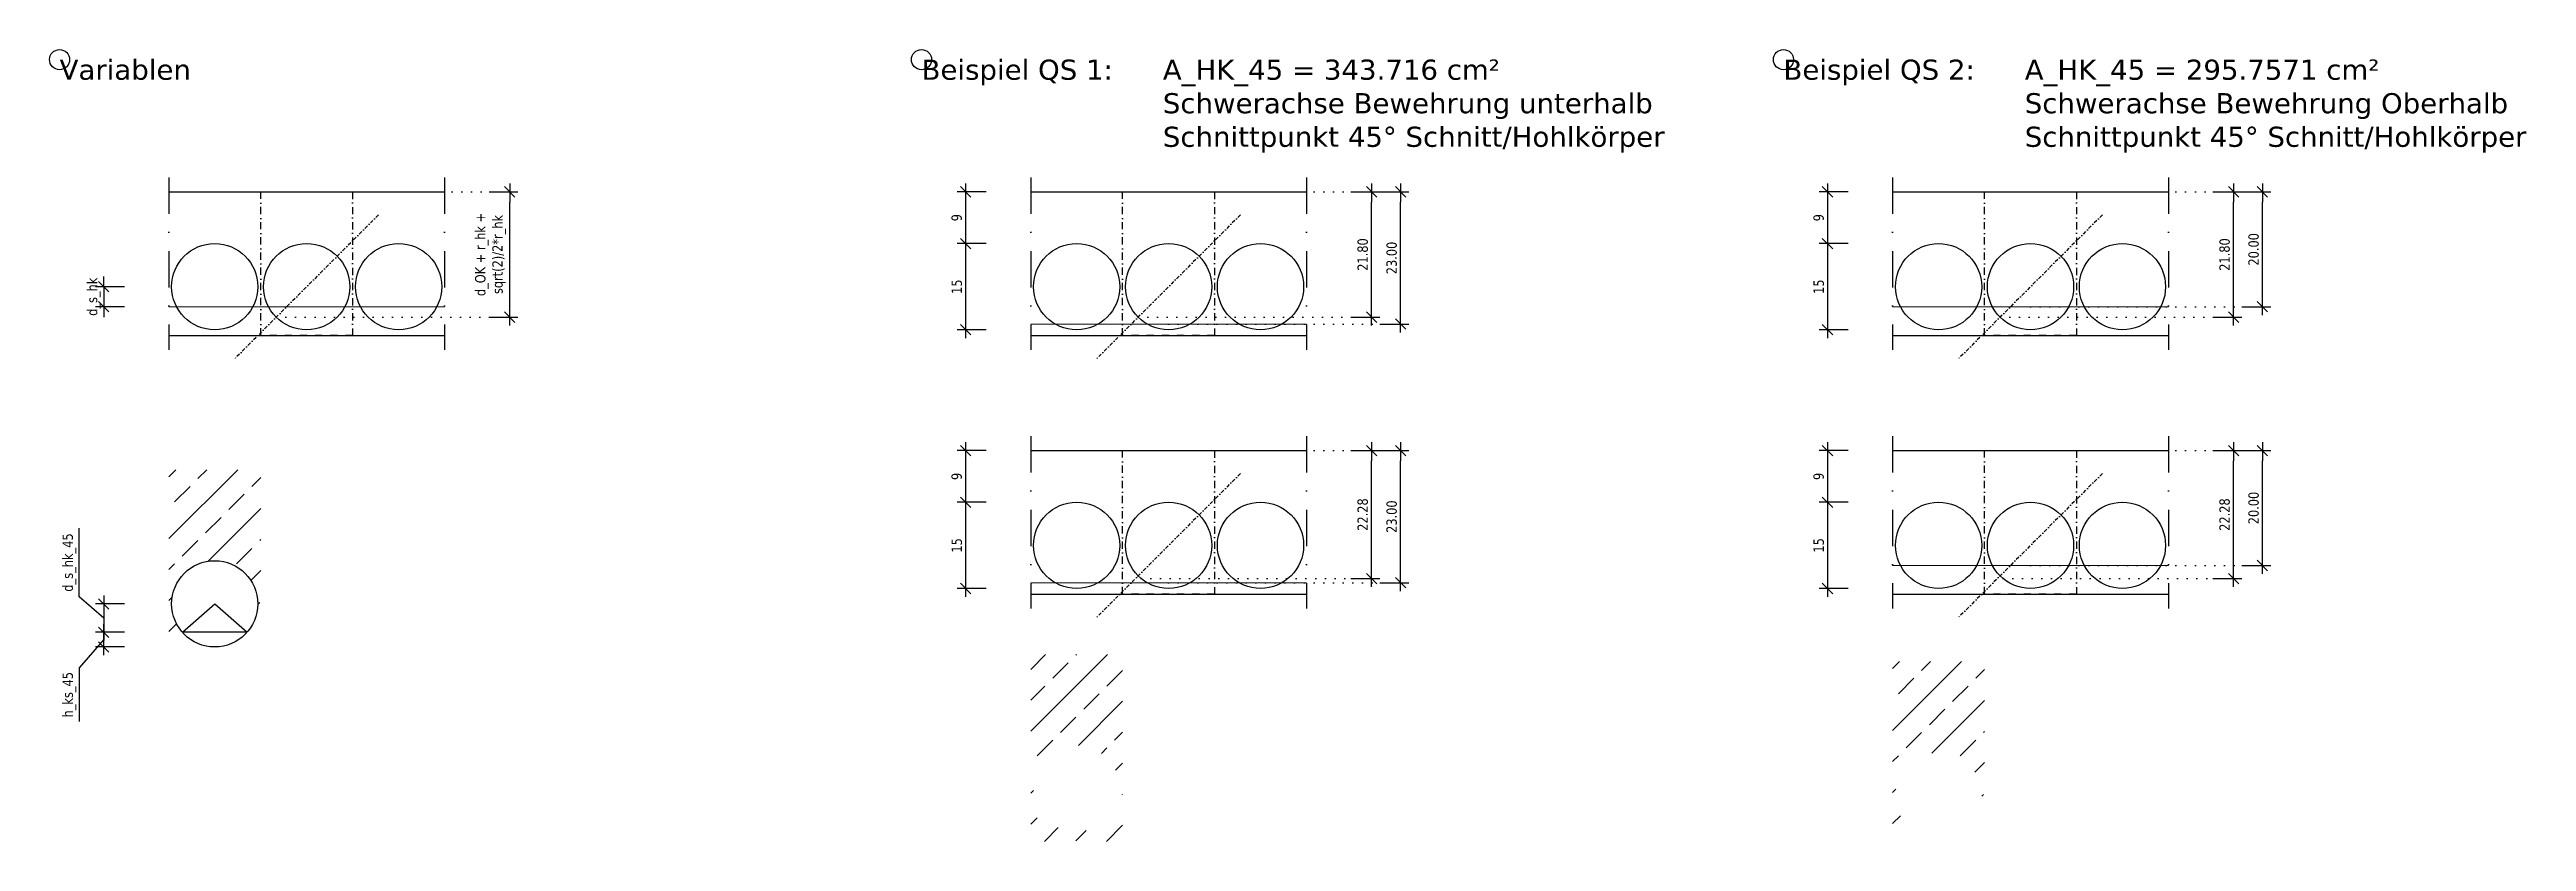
# Model space of a CAD drawing. Extents: x -152 to 1626, y 74 to 6451.
# Drawn here: x -151.8 to 279.3, y 74 to 211.8 of the extents above.
import ezdxf

# ---------------------------------------------------------------- set-up
doc = ezdxf.new("R2010")
doc.units = 0
doc.header["$LTSCALE"] = 0.25
doc.linetypes.add('PUNKT', pattern=[6.35, 0, -6.35])
doc.linetypes.add('STRICHPUNKTX2', pattern=[50.8, 25.4, -12.7, 0, -12.7])
doc.layers.get('Defpoints').update_dxf_attribs({"color": 222})
for name, color, linetype in [('S_BREAKLINE', 61, 'STRICHPUNKTX2'), ('S_CONC-SECT', 2, 'Continuous'), ('S_DIMENSION', 21, 'Continuous'), ('S_HATCH', 41, 'Continuous'), ('S_SECT_MARK', 30, 'STRICHPUNKTX2'), ('S_STEEL-VIS', 6, 'Continuous'), ('S_TEXT_035', 2, 'Continuous')]:
    doc.layers.add(name, color=color, linetype=linetype)
doc.layers.add('S_HELP', color=5, linetype='Continuous', plot=False)
doc.styles.get("Standard").update_dxf_attribs({"font": 'verdana.ttf'})
doc.styles.add('STANDARD_BEM', font='verdana.ttf', dxfattribs={"width": 0.8})
doc.dimstyles.new('WS_018_dots', dxfattribs={"dimtxt": 1.8, "dimasz": 1.8, "dimexe": 0, "dimexo": 0, "dimgap": 0.6, "dimtad": 1, "dimdec": 1, "dimdsep": 46, "dimtxsty": 'STANDARD_BEM', "dimblk1": 'bem_1', "dimblk2": 'bem_2', "dimsah": 1, "dimcen": 0, "dimdle": 1.44, "dimclrt": 6, "dimazin": 2, "dimtfac": 1, "dimtdec": 1, "dimtix": 1, "dimtmove": 2, "dimatfit": 3, "dimldrblk": 'NONE', "dimfxl": 3.6, "dimtolj": 1, "dimarcsym": 0})
doc.dimstyles.new('WS_018_konstant', dxfattribs={"dimtxt": 1.8, "dimasz": 1.8, "dimexe": 1.44, "dimexo": 5, "dimgap": 0.6, "dimtad": 1, "dimdec": 1, "dimdsep": 46, "dimtxsty": 'STANDARD_BEM', "dimblk1": 'OBLIQUE', "dimblk2": 'OBLIQUE', "dimsah": 1, "dimcen": 0, "dimdle": 1.44, "dimclrt": 6, "dimazin": 2, "dimtfac": 1, "dimtdec": 1, "dimtix": 1, "dimtmove": 2, "dimatfit": 3, "dimldrblk": 'NONE', "dimfxl": 3.6, "dimfxlon": 1, "dimtolj": 1, "dimarcsym": 0})

# ---------------------------------------------------------------- blocks, each defined once
blk = doc.blocks.new('bem_1')
for p, q in [((0.8, 0), (-1, 0)), ((0, -2), (0, 0.8))]:
    blk.add_line(p, q)
at = {"color": 6, "linetype": 'ByBlock'}
blk.add_line((0.5, 0.5), (-0.5, -0.5), dxfattribs=at)
blk = doc.blocks.new('bem_2')
for p, q in [((0.8, 0), (-1, 0)), ((0, 2), (0, -0.8))]:
    blk.add_line(p, q)
at = {"color": 6, "linetype": 'ByBlock'}
blk.add_line((-0.5, -0.5), (0.5, 0.5), dxfattribs=at)
blk = doc.blocks.new('*D5')
at = {"layer": 'Defpoints', "color": 0, "transparency": 16777216}
for p in [(43, 187), (78.33, 187), (37.7, 165.2)]:
    blk.add_point(p, dxfattribs=at)
at = {"layer": 'S_DIMENSION', "color": 0, "linetype": 'PUNKT', "lineweight": -2, "transparency": 16777216}
for p, q in [((43, 187), (78.33, 187)), ((37.7, 165.2), (78.33, 165.2))]:
    blk.add_line(p, q, dxfattribs=at)
at = {"layer": 'S_DIMENSION', "color": 0, "lineweight": -2, "transparency": 16777216}
blk.add_line((78.33, 167), (78.33, 185.2), dxfattribs=at)
at = {"layer": 'S_DIMENSION', "color": 0, "lineweight": -2, "transparency": 16777216, "xscale": 1.8, "yscale": 1.8, "zscale": 1.8}
for name, p, rotation in [('bem_2', (78.33, 187), 90), ('bem_1', (78.33, 165.2), 270)]:
    blk.add_blockref(name, p, dxfattribs=dict(at, rotation=rotation))
at = {"layer": 'S_DIMENSION', "color": 6, "transparency": 16777216, "insert": (76.79, 176.1), "char_height": 1.8, "attachment_point": 5, "rotation": 90, "style": 'STANDARD_BEM'}
blk.add_mtext('\\A1;21.80', dxfattribs=at)
blk = doc.blocks.new('_None')
blk = doc.blocks.new('*D6')
at = {"layer": 'Defpoints', "color": 0, "transparency": 16777216}
for p in [(43, 187), (83.37, 187), (43, 164)]:
    blk.add_point(p, dxfattribs=at)
at = {"layer": 'S_DIMENSION', "color": 0, "linetype": 'PUNKT', "lineweight": -2, "transparency": 16777216}
for p, q in [((43, 187), (83.37, 187)), ((43, 164), (83.37, 164))]:
    blk.add_line(p, q, dxfattribs=at)
at = {"layer": 'S_DIMENSION', "color": 0, "lineweight": -2, "transparency": 16777216}
blk.add_line((83.37, 165.8), (83.37, 185.2), dxfattribs=at)
at = {"layer": 'S_DIMENSION', "color": 0, "lineweight": -2, "transparency": 16777216, "xscale": 1.8, "yscale": 1.8, "zscale": 1.8}
for name, p, rotation in [('bem_2', (83.37, 187), 90), ('bem_1', (83.37, 164), 270)]:
    blk.add_blockref(name, p, dxfattribs=dict(at, rotation=rotation))
at = {"layer": 'S_DIMENSION', "color": 6, "transparency": 16777216, "insert": (81.83, 175.5), "char_height": 1.8, "attachment_point": 5, "rotation": 90, "style": 'STANDARD_BEM'}
blk.add_mtext('\\A1;23.00', dxfattribs=at)
blk = doc.blocks.new('_OBLIQUE')
at = {"color": 6, "linetype": 'ByBlock'}
blk.add_line((-0.5, -0.5), (0.5, 0.5), dxfattribs=at)
blk = doc.blocks.new('*D7')
at = {"layer": 'Defpoints', "color": 0, "transparency": 16777216}
for p in [(43, 187), (7.67, 178), (43, 178)]:
    blk.add_point(p, dxfattribs=at)
at = {"layer": 'S_DIMENSION', "color": 0, "lineweight": -2, "transparency": 16777216}
for p, q in [((11.27, 187), (6.23, 187)), ((7.67, 188.44), (7.67, 176.56)), ((11.27, 178), (6.23, 178))]:
    blk.add_line(p, q, dxfattribs=at)
at = {"layer": 'S_DIMENSION', "color": 0, "lineweight": -2, "transparency": 16777216, "xscale": 1.8, "yscale": 1.8, "zscale": 1.8}
for p, rotation in [((7.67, 187), 90), ((7.67, 178), 270)]:
    blk.add_blockref('_OBLIQUE', p, dxfattribs=dict(at, rotation=rotation))
at = {"layer": 'S_DIMENSION', "color": 6, "transparency": 16777216, "insert": (6.13, 182.5), "char_height": 1.8, "attachment_point": 5, "rotation": 90, "style": 'STANDARD_BEM'}
blk.add_mtext('\\A1;9', dxfattribs=at)
blk = doc.blocks.new('*D8')
at = {"layer": 'Defpoints', "color": 0, "transparency": 16777216}
for p in [(43, 178), (7.67, 163), (43, 163)]:
    blk.add_point(p, dxfattribs=at)
at = {"layer": 'S_DIMENSION', "color": 0, "lineweight": -2, "transparency": 16777216}
for p, q in [((11.27, 178), (6.23, 178)), ((7.67, 179.44), (7.67, 161.56)), ((11.27, 163), (6.23, 163))]:
    blk.add_line(p, q, dxfattribs=at)
at = {"layer": 'S_DIMENSION', "color": 0, "lineweight": -2, "transparency": 16777216, "xscale": 1.8, "yscale": 1.8, "zscale": 1.8}
for p, rotation in [((7.67, 178), 90), ((7.67, 163), 270)]:
    blk.add_blockref('_OBLIQUE', p, dxfattribs=dict(at, rotation=rotation))
at = {"layer": 'S_DIMENSION', "color": 6, "transparency": 16777216, "insert": (6.15, 170.5), "char_height": 1.8, "attachment_point": 5, "rotation": 90, "style": 'STANDARD_BEM'}
blk.add_mtext('\\A1;15', dxfattribs=at)
blk = doc.blocks.new('*D9')
at = {"layer": 'Defpoints', "color": 0, "transparency": 16777216}
for p in [(193, 187), (228.33, 187), (187.7, 165.2)]:
    blk.add_point(p, dxfattribs=at)
at = {"layer": 'S_DIMENSION', "color": 0, "linetype": 'PUNKT', "lineweight": -2, "transparency": 16777216}
for p, q in [((193, 187), (228.33, 187)), ((187.7, 165.2), (228.33, 165.2))]:
    blk.add_line(p, q, dxfattribs=at)
at = {"layer": 'S_DIMENSION', "color": 0, "lineweight": -2, "transparency": 16777216}
blk.add_line((228.33, 167), (228.33, 185.2), dxfattribs=at)
at = {"layer": 'S_DIMENSION', "color": 0, "lineweight": -2, "transparency": 16777216, "xscale": 1.8, "yscale": 1.8, "zscale": 1.8}
for name, p, rotation in [('bem_2', (228.33, 187), 90), ('bem_1', (228.33, 165.2), 270)]:
    blk.add_blockref(name, p, dxfattribs=dict(at, rotation=rotation))
at = {"layer": 'S_DIMENSION', "color": 6, "transparency": 16777216, "insert": (226.79, 176.1), "char_height": 1.8, "attachment_point": 5, "rotation": 90, "style": 'STANDARD_BEM'}
blk.add_mtext('\\A1;21.80', dxfattribs=at)
blk = doc.blocks.new('*D10')
at = {"layer": 'Defpoints', "color": 0, "transparency": 16777216}
for p in [(193, 187), (233.37, 187), (193, 167)]:
    blk.add_point(p, dxfattribs=at)
at = {"layer": 'S_DIMENSION', "color": 0, "linetype": 'PUNKT', "lineweight": -2, "transparency": 16777216}
for p, q in [((193, 187), (233.37, 187)), ((193, 167), (233.37, 167))]:
    blk.add_line(p, q, dxfattribs=at)
at = {"layer": 'S_DIMENSION', "color": 0, "lineweight": -2, "transparency": 16777216}
blk.add_line((233.37, 168.8), (233.37, 185.2), dxfattribs=at)
at = {"layer": 'S_DIMENSION', "color": 0, "lineweight": -2, "transparency": 16777216, "xscale": 1.8, "yscale": 1.8, "zscale": 1.8}
for name, p, rotation in [('bem_2', (233.37, 187), 90), ('bem_1', (233.37, 167), 270)]:
    blk.add_blockref(name, p, dxfattribs=dict(at, rotation=rotation))
at = {"layer": 'S_DIMENSION', "color": 6, "transparency": 16777216, "insert": (231.83, 177), "char_height": 1.8, "attachment_point": 5, "rotation": 90, "style": 'STANDARD_BEM'}
blk.add_mtext('\\A1;20.00', dxfattribs=at)
blk = doc.blocks.new('*D11')
at = {"layer": 'Defpoints', "color": 0, "transparency": 16777216}
for p in [(193, 187), (157.67, 178), (193, 178)]:
    blk.add_point(p, dxfattribs=at)
at = {"layer": 'S_DIMENSION', "color": 0, "lineweight": -2, "transparency": 16777216}
for p, q in [((161.27, 187), (156.23, 187)), ((157.67, 188.44), (157.67, 176.56)), ((161.27, 178), (156.23, 178))]:
    blk.add_line(p, q, dxfattribs=at)
at = {"layer": 'S_DIMENSION', "color": 0, "lineweight": -2, "transparency": 16777216, "xscale": 1.8, "yscale": 1.8, "zscale": 1.8}
for p, rotation in [((157.67, 187), 90), ((157.67, 178), 270)]:
    blk.add_blockref('_OBLIQUE', p, dxfattribs=dict(at, rotation=rotation))
at = {"layer": 'S_DIMENSION', "color": 6, "transparency": 16777216, "insert": (156.13, 182.5), "char_height": 1.8, "attachment_point": 5, "rotation": 90, "style": 'STANDARD_BEM'}
blk.add_mtext('\\A1;9', dxfattribs=at)
blk = doc.blocks.new('*D12')
at = {"layer": 'Defpoints', "color": 0, "transparency": 16777216}
for p in [(193, 178), (157.67, 163), (193, 163)]:
    blk.add_point(p, dxfattribs=at)
at = {"layer": 'S_DIMENSION', "color": 0, "lineweight": -2, "transparency": 16777216}
for p, q in [((161.27, 178), (156.23, 178)), ((157.67, 179.44), (157.67, 161.56)), ((161.27, 163), (156.23, 163))]:
    blk.add_line(p, q, dxfattribs=at)
at = {"layer": 'S_DIMENSION', "color": 0, "lineweight": -2, "transparency": 16777216, "xscale": 1.8, "yscale": 1.8, "zscale": 1.8}
for p, rotation in [((157.67, 178), 90), ((157.67, 163), 270)]:
    blk.add_blockref('_OBLIQUE', p, dxfattribs=dict(at, rotation=rotation))
at = {"layer": 'S_DIMENSION', "color": 6, "transparency": 16777216, "insert": (156.15, 170.5), "char_height": 1.8, "attachment_point": 5, "rotation": 90, "style": 'STANDARD_BEM'}
blk.add_mtext('\\A1;15', dxfattribs=at)
blk = doc.blocks.new('*D13')
at = {"layer": 'Defpoints', "color": 0, "transparency": 16777216}
for p in [(43, 142), (78.33, 142), (38.22, 119.72)]:
    blk.add_point(p, dxfattribs=at)
at = {"layer": 'S_DIMENSION', "color": 0, "linetype": 'PUNKT', "lineweight": -2, "transparency": 16777216}
for p, q in [((43, 142), (78.33, 142)), ((38.22, 119.72), (78.33, 119.72))]:
    blk.add_line(p, q, dxfattribs=at)
at = {"layer": 'S_DIMENSION', "color": 0, "lineweight": -2, "transparency": 16777216}
blk.add_line((78.33, 121.52), (78.33, 140.2), dxfattribs=at)
at = {"layer": 'S_DIMENSION', "color": 0, "lineweight": -2, "transparency": 16777216, "xscale": 1.8, "yscale": 1.8, "zscale": 1.8}
for name, p, rotation in [('bem_2', (78.33, 142), 90), ('bem_1', (78.33, 119.72), 270)]:
    blk.add_blockref(name, p, dxfattribs=dict(at, rotation=rotation))
at = {"layer": 'S_DIMENSION', "color": 6, "transparency": 16777216, "insert": (76.79, 130.86), "char_height": 1.8, "attachment_point": 5, "rotation": 90, "style": 'STANDARD_BEM'}
blk.add_mtext('\\A1;22.28', dxfattribs=at)
blk = doc.blocks.new('*D14')
at = {"layer": 'Defpoints', "color": 0, "transparency": 16777216}
for p in [(43, 142), (83.37, 142), (43, 119)]:
    blk.add_point(p, dxfattribs=at)
at = {"layer": 'S_DIMENSION', "color": 0, "linetype": 'PUNKT', "lineweight": -2, "transparency": 16777216}
for p, q in [((43, 142), (83.37, 142)), ((43, 119), (83.37, 119))]:
    blk.add_line(p, q, dxfattribs=at)
at = {"layer": 'S_DIMENSION', "color": 0, "lineweight": -2, "transparency": 16777216}
blk.add_line((83.37, 120.8), (83.37, 140.2), dxfattribs=at)
at = {"layer": 'S_DIMENSION', "color": 0, "lineweight": -2, "transparency": 16777216, "xscale": 1.8, "yscale": 1.8, "zscale": 1.8}
for name, p, rotation in [('bem_2', (83.37, 142), 90), ('bem_1', (83.37, 119), 270)]:
    blk.add_blockref(name, p, dxfattribs=dict(at, rotation=rotation))
at = {"layer": 'S_DIMENSION', "color": 6, "transparency": 16777216, "insert": (81.83, 130.5), "char_height": 1.8, "attachment_point": 5, "rotation": 90, "style": 'STANDARD_BEM'}
blk.add_mtext('\\A1;23.00', dxfattribs=at)
blk = doc.blocks.new('*D15')
at = {"layer": 'Defpoints', "color": 0, "transparency": 16777216}
for p in [(43, 142), (7.67, 133), (43, 133)]:
    blk.add_point(p, dxfattribs=at)
at = {"layer": 'S_DIMENSION', "color": 0, "lineweight": -2, "transparency": 16777216}
for p, q in [((7.67, 143.44), (7.67, 131.56)), ((11.27, 142), (6.23, 142)), ((11.27, 133), (6.23, 133))]:
    blk.add_line(p, q, dxfattribs=at)
at = {"layer": 'S_DIMENSION', "color": 0, "lineweight": -2, "transparency": 16777216, "xscale": 1.8, "yscale": 1.8, "zscale": 1.8}
for p, rotation in [((7.67, 142), 90), ((7.67, 133), 270)]:
    blk.add_blockref('_OBLIQUE', p, dxfattribs=dict(at, rotation=rotation))
at = {"layer": 'S_DIMENSION', "color": 6, "transparency": 16777216, "insert": (6.13, 137.5), "char_height": 1.8, "attachment_point": 5, "rotation": 90, "style": 'STANDARD_BEM'}
blk.add_mtext('\\A1;9', dxfattribs=at)
blk = doc.blocks.new('*D16')
at = {"layer": 'Defpoints', "color": 0, "transparency": 16777216}
for p in [(43, 133), (7.67, 118), (43, 118)]:
    blk.add_point(p, dxfattribs=at)
at = {"layer": 'S_DIMENSION', "color": 0, "lineweight": -2, "transparency": 16777216}
for p, q in [((7.67, 134.44), (7.67, 116.56)), ((11.27, 133), (6.23, 133)), ((11.27, 118), (6.23, 118))]:
    blk.add_line(p, q, dxfattribs=at)
at = {"layer": 'S_DIMENSION', "color": 0, "lineweight": -2, "transparency": 16777216, "xscale": 1.8, "yscale": 1.8, "zscale": 1.8}
for p, rotation in [((7.67, 133), 90), ((7.67, 118), 270)]:
    blk.add_blockref('_OBLIQUE', p, dxfattribs=dict(at, rotation=rotation))
at = {"layer": 'S_DIMENSION', "color": 6, "transparency": 16777216, "insert": (6.15, 125.5), "char_height": 1.8, "attachment_point": 5, "rotation": 90, "style": 'STANDARD_BEM'}
blk.add_mtext('\\A1;15', dxfattribs=at)
blk = doc.blocks.new('*D18')
at = {"layer": 'Defpoints', "color": 0, "transparency": 16777216}
for p in [(193, 142), (228.33, 142), (188.22, 119.72)]:
    blk.add_point(p, dxfattribs=at)
at = {"layer": 'S_DIMENSION', "color": 0, "linetype": 'PUNKT', "lineweight": -2, "transparency": 16777216}
for p, q in [((193, 142), (228.33, 142)), ((188.22, 119.72), (228.33, 119.72))]:
    blk.add_line(p, q, dxfattribs=at)
at = {"layer": 'S_DIMENSION', "color": 0, "lineweight": -2, "transparency": 16777216}
blk.add_line((228.33, 121.52), (228.33, 140.2), dxfattribs=at)
at = {"layer": 'S_DIMENSION', "color": 0, "lineweight": -2, "transparency": 16777216, "xscale": 1.8, "yscale": 1.8, "zscale": 1.8}
for name, p, rotation in [('bem_2', (228.33, 142), 90), ('bem_1', (228.33, 119.72), 270)]:
    blk.add_blockref(name, p, dxfattribs=dict(at, rotation=rotation))
at = {"layer": 'S_DIMENSION', "color": 6, "transparency": 16777216, "insert": (226.79, 130.86), "char_height": 1.8, "attachment_point": 5, "rotation": 90, "style": 'STANDARD_BEM'}
blk.add_mtext('\\A1;22.28', dxfattribs=at)
blk = doc.blocks.new('*D19')
at = {"layer": 'Defpoints', "color": 0, "transparency": 16777216}
for p in [(193, 142), (233.37, 142), (193, 122)]:
    blk.add_point(p, dxfattribs=at)
at = {"layer": 'S_DIMENSION', "color": 0, "linetype": 'PUNKT', "lineweight": -2, "transparency": 16777216}
for p, q in [((193, 142), (233.37, 142)), ((193, 122), (233.37, 122))]:
    blk.add_line(p, q, dxfattribs=at)
at = {"layer": 'S_DIMENSION', "color": 0, "lineweight": -2, "transparency": 16777216}
blk.add_line((233.37, 123.8), (233.37, 140.2), dxfattribs=at)
at = {"layer": 'S_DIMENSION', "color": 0, "lineweight": -2, "transparency": 16777216, "xscale": 1.8, "yscale": 1.8, "zscale": 1.8}
for name, p, rotation in [('bem_2', (233.37, 142), 90), ('bem_1', (233.37, 122), 270)]:
    blk.add_blockref(name, p, dxfattribs=dict(at, rotation=rotation))
at = {"layer": 'S_DIMENSION', "color": 6, "transparency": 16777216, "insert": (231.83, 132), "char_height": 1.8, "attachment_point": 5, "rotation": 90, "style": 'STANDARD_BEM'}
blk.add_mtext('\\A1;20.00', dxfattribs=at)
blk = doc.blocks.new('*D20')
at = {"layer": 'Defpoints', "color": 0, "transparency": 16777216}
for p in [(193, 142), (157.67, 133), (193, 133)]:
    blk.add_point(p, dxfattribs=at)
at = {"layer": 'S_DIMENSION', "color": 0, "lineweight": -2, "transparency": 16777216}
for p, q in [((157.67, 143.44), (157.67, 131.56)), ((161.27, 142), (156.23, 142)), ((161.27, 133), (156.23, 133))]:
    blk.add_line(p, q, dxfattribs=at)
at = {"layer": 'S_DIMENSION', "color": 0, "lineweight": -2, "transparency": 16777216, "xscale": 1.8, "yscale": 1.8, "zscale": 1.8}
for p, rotation in [((157.67, 142), 90), ((157.67, 133), 270)]:
    blk.add_blockref('_OBLIQUE', p, dxfattribs=dict(at, rotation=rotation))
at = {"layer": 'S_DIMENSION', "color": 6, "transparency": 16777216, "insert": (156.13, 137.5), "char_height": 1.8, "attachment_point": 5, "rotation": 90, "style": 'STANDARD_BEM'}
blk.add_mtext('\\A1;9', dxfattribs=at)
blk = doc.blocks.new('*D17')
at = {"layer": 'Defpoints', "color": 0, "transparency": 16777216}
for p in [(193, 133), (157.67, 118), (193, 118)]:
    blk.add_point(p, dxfattribs=at)
at = {"layer": 'S_DIMENSION', "color": 0, "lineweight": -2, "transparency": 16777216}
for p, q in [((157.67, 134.44), (157.67, 116.56)), ((161.27, 133), (156.23, 133)), ((161.27, 118), (156.23, 118))]:
    blk.add_line(p, q, dxfattribs=at)
at = {"layer": 'S_DIMENSION', "color": 0, "lineweight": -2, "transparency": 16777216, "xscale": 1.8, "yscale": 1.8, "zscale": 1.8}
for p, rotation in [((157.67, 133), 90), ((157.67, 118), 270)]:
    blk.add_blockref('_OBLIQUE', p, dxfattribs=dict(at, rotation=rotation))
at = {"layer": 'S_DIMENSION', "color": 6, "transparency": 16777216, "insert": (156.15, 125.5), "char_height": 1.8, "attachment_point": 5, "rotation": 90, "style": 'STANDARD_BEM'}
blk.add_mtext('\\A1;15', dxfattribs=at)
blk = doc.blocks.new('*D25')
at = {"layer": 'Defpoints', "color": 0, "transparency": 16777216}
for p in [(-107, 170.5), (-142.33, 167), (-107, 167)]:
    blk.add_point(p, dxfattribs=at)
at = {"layer": 'S_DIMENSION', "color": 0, "lineweight": -2, "transparency": 16777216}
for p, q in [((-138.73, 170.5), (-143.77, 170.5)), ((-142.33, 170.5), (-142.33, 172.3)), ((-142.33, 170.5), (-142.33, 167)), ((-138.73, 167), (-143.77, 167)), ((-142.33, 167), (-142.33, 165.2))]:
    blk.add_line(p, q, dxfattribs=at)
at = {"layer": 'S_DIMENSION', "color": 0, "lineweight": -2, "transparency": 16777216, "xscale": 1.8, "yscale": 1.8, "zscale": 1.8}
for p, rotation in [((-142.33, 170.5), 270), ((-142.33, 167), 90)]:
    blk.add_blockref('_OBLIQUE', p, dxfattribs=dict(at, rotation=rotation))
at = {"layer": 'S_DIMENSION', "color": 6, "transparency": 16777216, "insert": (-144.05, 168.75), "char_height": 1.8, "attachment_point": 5, "rotation": 90, "style": 'STANDARD_BEM'}
blk.add_mtext('\\A1;d_s_hk', dxfattribs=at)
blk = doc.blocks.new('*D29')
at = {"layer": 'Defpoints', "color": 0, "transparency": 16777216}
for p in [(-123, 115.33), (-142.33, 110.38), (-115, 110.38)]:
    blk.add_point(p, dxfattribs=at)
at = {"layer": 'S_DIMENSION', "color": 0, "lineweight": -2, "transparency": 16777216}
for p, q in [((-146.58, 116.55), (-146.58, 128.49)), ((-142.33, 112.86), (-146.58, 116.55)), ((-142.33, 116.77), (-142.33, 108.94)), ((-138.73, 115.33), (-143.77, 115.33)), ((-138.73, 110.38), (-143.77, 110.38))]:
    blk.add_line(p, q, dxfattribs=at)
at = {"layer": 'S_DIMENSION', "color": 0, "lineweight": -2, "transparency": 16777216, "xscale": 1.8, "yscale": 1.8, "zscale": 1.8}
for p, rotation in [((-142.33, 115.33), 90), ((-142.33, 110.38), 270)]:
    blk.add_blockref('_OBLIQUE', p, dxfattribs=dict(at, rotation=rotation))
at = {"layer": 'S_DIMENSION', "color": 6, "transparency": 16777216, "insert": (-148.3, 122.52), "char_height": 1.8, "attachment_point": 5, "rotation": 90, "style": 'STANDARD_BEM'}
blk.add_mtext('\\A1;d_s_hk_45', dxfattribs=at)
blk = doc.blocks.new('*D31')
at = {"layer": 'Defpoints', "color": 0, "transparency": 16777216}
for p in [(-142.33, 110.38), (-123, 107.83), (-115, 110.38)]:
    blk.add_point(p, dxfattribs=at)
at = {"layer": 'S_DIMENSION', "color": 0, "lineweight": -2, "transparency": 16777216}
for p, q in [((-142.33, 109.11), (-146.58, 104.21)), ((-138.73, 110.38), (-143.77, 110.38)), ((-138.73, 107.83), (-143.77, 107.83)), ((-142.33, 106.39), (-142.33, 111.82)), ((-146.58, 104.21), (-146.58, 94.84))]:
    blk.add_line(p, q, dxfattribs=at)
at = {"layer": 'S_DIMENSION', "color": 0, "lineweight": -2, "transparency": 16777216, "xscale": 1.8, "yscale": 1.8, "zscale": 1.8}
for p, rotation in [((-142.33, 110.38), 90), ((-142.33, 107.83), 270)]:
    blk.add_blockref('_OBLIQUE', p, dxfattribs=dict(at, rotation=rotation))
at = {"layer": 'S_DIMENSION', "color": 6, "transparency": 16777216, "insert": (-148.3, 99.52), "char_height": 1.8, "attachment_point": 5, "rotation": 90, "style": 'STANDARD_BEM'}
blk.add_mtext('\\A1;h_ks_45', dxfattribs=at)
blk = doc.blocks.new('*D32')
at = {"layer": 'Defpoints', "color": 0, "transparency": 16777216}
for p in [(-107, 187), (-71.67, 187), (-112.3, 165.2)]:
    blk.add_point(p, dxfattribs=at)
at = {"layer": 'S_DIMENSION', "color": 0, "linetype": 'PUNKT', "lineweight": -2, "transparency": 16777216}
for p, q in [((-107, 187), (-71.67, 187)), ((-112.3, 165.2), (-71.67, 165.2))]:
    blk.add_line(p, q, dxfattribs=at)
at = {"layer": 'S_DIMENSION', "color": 0, "lineweight": -2, "transparency": 16777216}
blk.add_line((-71.67, 167), (-71.67, 185.2), dxfattribs=at)
at = {"layer": 'S_DIMENSION', "color": 0, "lineweight": -2, "transparency": 16777216, "xscale": 1.8, "yscale": 1.8, "zscale": 1.8}
for name, p, rotation in [('bem_2', (-71.67, 187), 90), ('bem_1', (-71.67, 165.2), 270)]:
    blk.add_blockref(name, p, dxfattribs=dict(at, rotation=rotation))
at = {"layer": 'S_DIMENSION', "color": 6, "transparency": 16777216, "insert": (-75, 176.1), "char_height": 1.8, "attachment_point": 5, "rotation": 90, "style": 'STANDARD_BEM'}
blk.add_mtext('\\A1;d_OK + r_hk + \\Psqrt(2)/2*r_hk', dxfattribs=at)

msp = doc.modelspace()

# ---------------------------------------------------------------- hatches: boundary and pattern name
at = {"layer": 'S_HATCH'}
h = msp.add_hatch(dxfattribs=at)
h.set_pattern_fill('ANSI33', color=256, scale=1.2, style=0)
h.set_pattern_definition([(45, (-310.5, 33.381), (-5.38815, 5.38815), []), (45, (-305.112, 33.381), (-5.38815, 5.38815), [3.81, -1.905])])
h.paths.add_polyline_path([(-117.365, 110.381), (-115, 110.381), (-115, 138.665), (-131, 138.665), (-131, 110.381), (-128.635, 110.381, -2.2094729)])
h = msp.add_hatch(dxfattribs=at)
h.set_pattern_fill('ANSI33', color=256, scale=1.2, style=0)
h.set_pattern_definition([(45, (-9.5, 6e-14), (-5.38815, 5.38815), []), (45, (-4.112, 6e-14), (-5.38815, 5.38815), [3.81, -1.905])])
h.paths.add_polyline_path([(35, 106.527), (19, 106.527), (19, 74), (35, 74)])
h.paths.add_polyline_path([(34.5, 83.192, -1), (19.5, 83.192, -1)], flags=16)
h = msp.add_hatch(dxfattribs=at)
h.set_pattern_fill('ANSI33', color=256, scale=1.2, style=0)
h.set_pattern_definition([(45, (-10.5, -6e-14), (-5.38815, 5.38815), []), (45, (-5.112, -6e-14), (-5.38815, 5.38815), [3.81, -1.905])])
h.paths.add_polyline_path([(182.635, 77), (185, 77), (185, 105.284), (169, 105.284), (169, 77), (171.365, 77, -2.2094729)])

# ---------------------------------------------------------------- linework, layer by layer
at = {"layer": 'Defpoints'}
for points in [[(-128.635, 110.381), (-123, 115.331)], [(-123, 115.331), (-117.365, 110.381)], [(-117.365, 110.381), (-128.635, 110.381)]]:
    msp.add_lwpolyline(points, dxfattribs=at)
msp.add_circle((-123, 115.331), 7.5, dxfattribs=at)
at = {"layer": 'S_BREAKLINE'}
for points in [[(-131, 189.5), (-131, 159.5)], [(-83, 189.5), (-83, 159.5)], [(19, 189.5), (19, 159.5)], [(67, 189.5), (67, 159.5)], [(169, 189.5), (169, 159.5)], [(217, 189.5), (217, 159.5)], [(19, 144.5), (19, 114.5)], [(67, 144.5), (67, 114.5)], [(169, 144.5), (169, 114.5)], [(217, 144.5), (217, 114.5)]]:
    msp.add_lwpolyline(points, dxfattribs=at)
at = {"layer": 'S_BREAKLINE', "ltscale": 0.1}
for points in [[(-94.5, 183), (-119.5, 158)], [(55.5, 183), (30.5, 158)], [(205.5, 183), (180.5, 158)], [(55.5, 138), (30.5, 113)], [(205.5, 138), (180.5, 113)]]:
    msp.add_lwpolyline(points, dxfattribs=at)
at = {"layer": 'S_CONC-SECT'}
for points in [[(-131, 187), (-83, 187)], [(19, 187), (67, 187)], [(169, 187), (217, 187)], [(-131, 162), (-83, 162)], [(19, 162), (67, 162)], [(169, 162), (217, 162)], [(19, 142), (67, 142)], [(169, 142), (217, 142)], [(19, 117), (67, 117)], [(169, 117), (217, 117)]]:
    msp.add_lwpolyline(points, dxfattribs=at)
for centre in [(-123, 170.5), (-107, 170.5), (-91, 170.5), (27, 170.5), (43, 170.5), (59, 170.5), (177, 170.5), (193, 170.5), (209, 170.5), (27, 125.5), (43, 125.5), (59, 125.5), (177, 125.5), (193, 125.5), (209, 125.5)]:
    msp.add_circle(centre, 7.5, dxfattribs=at)
at = {"layer": 'S_HELP'}
for centre in [(-150, 210), (0, 210), (150, 210), (150, 210)]:
    msp.add_circle(centre, 1.75, dxfattribs=at)
at = {"layer": 'S_SECT_MARK', "ltscale": 0.2}
for points in [[(-115, 187), (-99, 187), (-99, 162), (-115, 162)], [(35, 187), (51, 187), (51, 162), (35, 162)], [(185, 187), (201, 187), (201, 162), (185, 162)], [(35, 142), (51, 142), (51, 117), (35, 117)], [(185, 142), (201, 142), (201, 117), (185, 117)]]:
    msp.add_lwpolyline(points, close=True, dxfattribs=at)
at = {"layer": 'S_STEEL-VIS', "lineweight": 20}
for points in [[(-131, 167), (-83, 167)], [(19, 164), (67, 164)], [(169, 167), (217, 167)], [(169, 122), (217, 122)], [(19, 119), (67, 119)]]:
    msp.add_lwpolyline(points, dxfattribs=at)

# ---------------------------------------------------------------- texts
at = {"layer": 'S_TEXT_035', "char_height": 3.5, "width": 150, "attachment_point": 1}
for s, insert in [('Variablen', (-150, 210)), ('Beispiel QS 1: ^IA_HK_45 = 343.716 cm²\\P^I^I^ISchwerachse Bewehrung unterhalb \\P^I^I^ISchnittpunkt 45° Schnitt/Hohlkörper', (0, 210)), ('Beispiel QS 2: ^IA_HK_45 = 295.7571 cm²\\P^I^I^ISchwerachse Bewehrung Oberhalb \\P^I^I^ISchnittpunkt 45° Schnitt/Hohlkörper', (150, 210))]:
    msp.add_mtext(s, dxfattribs=dict(at, insert=insert))

# ---------------------------------------------------------------- dimensions: what is measured, and where the dimension line sits
at = {"layer": 'S_DIMENSION'}
dim = msp.add_linear_dim(base=(-71.67, 187), p1=(-112.303, 165.197), p2=(-107, 187), angle=90, text='d_OK + r_hk + \\Psqrt(2)/2*r_hk', dimstyle='WS_018_dots', override={"dimdec": 2, "dimzin": 0}, dxfattribs=at)
dim.commit()
dim.dimension.update_dxf_attribs({"geometry": '*D32', "text_midpoint": (-75, 176.098)})
for base, p1, p2, picture, middle in [((7.67, 178), (43, 187), (43, 178), '*D7', (6.134, 182.5)), ((157.67, 178), (193, 187), (193, 178), '*D11', (156.134, 182.5)), ((7.67, 163), (43, 178), (43, 163), '*D8', (6.148, 170.5)), ((157.67, 163), (193, 178), (193, 163), '*D12', (156.148, 170.5)), ((7.67, 133), (43, 142), (43, 133), '*D15', (6.134, 137.5)), ((157.67, 133), (193, 142), (193, 133), '*D20', (156.134, 137.5)), ((7.67, 118), (43, 133), (43, 118), '*D16', (6.148, 125.5)), ((157.67, 118), (193, 133), (193, 118), '*D17', (156.148, 125.5))]:
    dim = msp.add_linear_dim(base=base, p1=p1, p2=p2, angle=270, dimstyle='WS_018_konstant', dxfattribs=at)
    dim.commit()
    dim.dimension.update_dxf_attribs({"geometry": picture, "text_midpoint": middle})
for base, p1, p2, picture, middle in [((78.33, 187), (37.697, 165.197), (43, 187), '*D5', (76.789, 176.098)), ((83.37, 187), (43, 164), (43, 187), '*D6', (81.833, 175.5)), ((228.33, 187), (187.697, 165.197), (193, 187), '*D9', (226.789, 176.098)), ((233.37, 187), (193, 167), (193, 187), '*D10', (231.833, 177)), ((78.33, 142), (38.22, 119.72), (43, 142), '*D13', (76.789, 130.86)), ((83.37, 142), (43, 119), (43, 142), '*D14', (81.833, 130.5)), ((228.33, 142), (188.22, 119.72), (193, 142), '*D18', (226.789, 130.86)), ((233.37, 142), (193, 122), (193, 142), '*D19', (231.833, 132))]:
    dim = msp.add_linear_dim(base=base, p1=p1, p2=p2, angle=90, dimstyle='WS_018_dots', override={"dimdec": 2, "dimzin": 0}, dxfattribs=at)
    dim.commit()
    dim.dimension.update_dxf_attribs({"geometry": picture, "text_midpoint": middle})
dim = msp.add_linear_dim(base=(-142.33, 167), p1=(-107, 170.5), p2=(-107, 167), angle=270, text='d_s_hk', dimstyle='WS_018_konstant', dxfattribs=at)
dim.commit()
dim.dimension.update_dxf_attribs({"geometry": '*D25', "text_midpoint": (-144.052, 168.75)})
for p1, angle, text, picture, middle in [((-123, 115.331), 270, 'd_s_hk_45', '*D29', (-146.582, 117.152)), ((-123, 107.831), 90, 'h_ks_45', '*D31', (-146.582, 103.61))]:
    dim = msp.add_linear_dim(base=(-142.33, 110.381), p1=p1, p2=(-115, 110.381), angle=angle, text=text, dimstyle='WS_018_konstant', override={"dimtmove": 1}, dxfattribs=at)
    dim.commit()
    dim.dimension.update_dxf_attribs({"geometry": picture, "text_midpoint": middle, "dimtype": 160})

doc.saveas('drawing.dxf')
